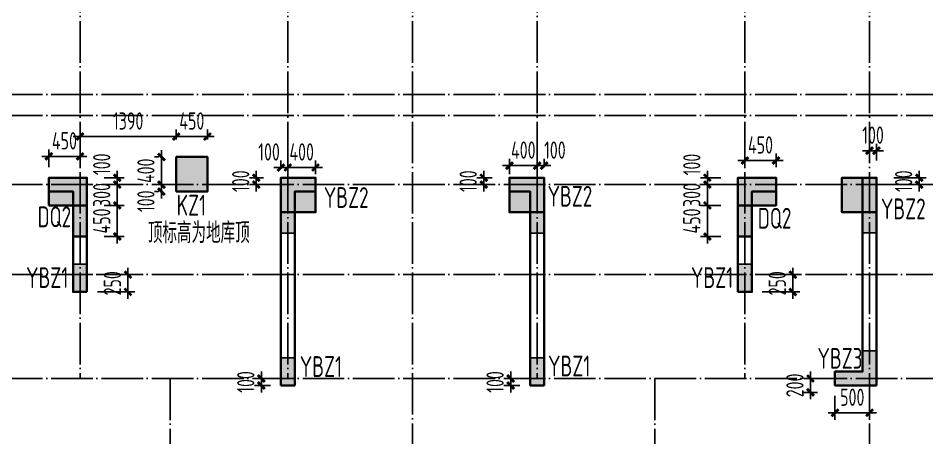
# Model space of a CAD drawing. Extents: x 393367 to 3005760, y 4998 to 826018.
# Drawn here: x 2370214 to 2383334, y 571648 to 577709 of the extents above; entities that cross this region are included whole.
import ezdxf

# ---------------------------------------------------------------- set-up
doc = ezdxf.new("R2010")
doc.units = 0
doc.header["$LTSCALE"] = 1000
doc.linetypes.add('DOTE', pattern=[2.42, 2, -0.2, 0.02, -0.2])
doc.layers.get('0').update_dxf_attribs({"linetype": 'CONTINUOUS'})
doc.layers.get('Defpoints').update_dxf_attribs({"linetype": 'CONTINUOUS'})
for name, color, linetype in [('COLU', 7, 'CONTINUOUS'), ('COLU_HATCH', 251, 'CONTINUOUS'), ('COLU_TH', 5, 'CONTINUOUS'), ('DIM', 3, 'CONTINUOUS'), ('DOTE', 8, 'DOTE'), ('S-砼墙', 150, 'CONTINUOUS'), ('TEXT', 7, 'CONTINUOUS')]:
    doc.layers.add(name, color=color, linetype=linetype)
doc.styles.add('TSSD_Rein', font='Tssdeng.shx', dxfattribs={"width": 0.7, "bigfont": 'hztxt.shx'})
doc.dimstyles.new('TSSD_100_100$0', dxfattribs={"dimtxt": 250, "dimasz": 100, "dimexe": 100, "dimexo": 250, "dimgap": 100, "dimtad": 1, "dimdec": 0, "dimzin": 0, "dimdsep": 46, "dimtxsty": 'TSSD_Rein', "dimblk": 'ARCHTICK', "dimcen": 0, "dimdle": 100, "dimclrt": 7, "dimadec": 0, "dimazin": 0, "dimtfac": 1, "dimtdec": 0, "dimtix": 1, "dimtmove": 2, "dimatfit": 3, "dimldrblk": '_tsdbk', "dimfxl": 1, "dimtolj": 1, "dimtzin": 0, "dimarcsym": 0})

# ---------------------------------------------------------------- blocks, each defined once
blk = doc.blocks.new('_ArchTick')
at = {"color": 0, "linetype": 'ByBlock', "const_width": 0.4}
blk.add_lwpolyline([(-0.5, -0.5), (0.5, 0.5)], dxfattribs=at)
blk = doc.blocks.new('*D2655')
at = {"layer": 'Defpoints', "color": 0}
for p in [(2377707, 572505), (2377325, 572405), (2377707, 572405)]:
    blk.add_point(p, dxfattribs=at)
at = {"layer": 'DIM', "color": 0, "lineweight": -2}
for p, q in [((2377325, 572505), (2377325, 572605)), ((2377457, 572505), (2377225, 572505)), ((2377325, 572505), (2377325, 572405)), ((2377457, 572405), (2377225, 572405)), ((2377325, 572405), (2377325, 572305))]:
    blk.add_line(p, q, dxfattribs=at)
at = {"layer": 'DIM', "color": 0, "lineweight": -2, "xscale": 100, "yscale": 100, "zscale": 100}
for p, rotation in [((2377325, 572505), 270), ((2377325, 572405), 90)]:
    blk.add_blockref('_ArchTick', p, dxfattribs=dict(at, rotation=rotation))
at = {"layer": 'DIM', "color": 7, "insert": (2377100, 572455), "char_height": 250, "attachment_point": 5, "rotation": 90, "style": 'TSSD_Rein'}
blk.add_mtext('\\A1;100', dxfattribs=at)
blk = doc.blocks.new('_tsdbk')
blk.add_line((-1, 0), (0, 0))
at = {"const_width": 0.5}
blk.add_lwpolyline([(-0.7, -0.7), (0.7, 0.7)], dxfattribs=at)
blk = doc.blocks.new('*D2656')
at = {"layer": 'Defpoints', "color": 0}
for p in [(2374107, 572505), (2373725, 572405), (2374107, 572405)]:
    blk.add_point(p, dxfattribs=at)
at = {"layer": 'DIM', "color": 0, "lineweight": -2}
for p, q in [((2373725, 572505), (2373725, 572605)), ((2373857, 572505), (2373625, 572505)), ((2373725, 572505), (2373725, 572405)), ((2373857, 572405), (2373625, 572405)), ((2373725, 572405), (2373725, 572305))]:
    blk.add_line(p, q, dxfattribs=at)
at = {"layer": 'DIM', "color": 0, "lineweight": -2, "xscale": 100, "yscale": 100, "zscale": 100}
for p, rotation in [((2373725, 572505), 270), ((2373725, 572405), 90)]:
    blk.add_blockref('_ArchTick', p, dxfattribs=dict(at, rotation=rotation))
at = {"layer": 'DIM', "color": 7, "insert": (2373500, 572455), "char_height": 250, "attachment_point": 5, "rotation": 90, "style": 'TSSD_Rein'}
blk.add_mtext('\\A1;100', dxfattribs=at)
blk = doc.blocks.new('*D2657')
at = {"layer": 'Defpoints', "color": 0}
for p in [(2374107, 575552), (2374107, 575205), (2374507, 575205)]:
    blk.add_point(p, dxfattribs=at)
at = {"layer": 'DIM', "color": 0, "lineweight": -2}
for p, q in [((2374107, 575455), (2374107, 575652)), ((2374507, 575455), (2374507, 575652)), ((2374107, 575552), (2374007, 575552)), ((2374507, 575552), (2374107, 575552)), ((2374507, 575552), (2374607, 575552))]:
    blk.add_line(p, q, dxfattribs=at)
at = {"layer": 'DIM', "color": 0, "lineweight": -2, "xscale": 100, "yscale": 100, "zscale": 100}
blk.add_blockref('_ArchTick', (2374107, 575552), dxfattribs=at)
at = {"layer": 'DIM', "color": 0, "lineweight": -2, "xscale": 100, "yscale": 100, "zscale": 100, "rotation": 180}
blk.add_blockref('_ArchTick', (2374507, 575552), dxfattribs=at)
at = {"layer": 'DIM', "color": 7, "insert": (2374307, 575777), "char_height": 250, "attachment_point": 5, "style": 'TSSD_Rein'}
blk.add_mtext('\\A1;400', dxfattribs=at)
blk = doc.blocks.new('*D2658')
at = {"layer": 'Defpoints', "color": 0}
for p in [(2377707, 575579), (2377307, 575205), (2377707, 575205)]:
    blk.add_point(p, dxfattribs=at)
at = {"layer": 'DIM', "color": 0, "lineweight": -2}
for p, q in [((2377307, 575579), (2377207, 575579)), ((2377307, 575455), (2377307, 575679)), ((2377307, 575579), (2377707, 575579)), ((2377707, 575455), (2377707, 575679)), ((2377707, 575579), (2377807, 575579))]:
    blk.add_line(p, q, dxfattribs=at)
at = {"layer": 'DIM', "color": 0, "lineweight": -2, "xscale": 100, "yscale": 100, "zscale": 100}
blk.add_blockref('_ArchTick', (2377307, 575579), dxfattribs=at)
at = {"layer": 'DIM', "color": 0, "lineweight": -2, "xscale": 100, "yscale": 100, "zscale": 100, "rotation": 180}
blk.add_blockref('_ArchTick', (2377707, 575579), dxfattribs=at)
at = {"layer": 'DIM', "color": 7, "insert": (2377507, 575804), "char_height": 250, "attachment_point": 5, "style": 'TSSD_Rein'}
blk.add_mtext('\\A1;400', dxfattribs=at)
blk = doc.blocks.new('*D2661')
at = {"layer": 'Defpoints', "color": 0}
for p in [(2371107, 575713), (2370657, 575305), (2371107, 575305)]:
    blk.add_point(p, dxfattribs=at)
at = {"layer": 'DIM', "color": 0, "lineweight": -2}
for p, q in [((2370657, 575713), (2370557, 575713)), ((2370657, 575555), (2370657, 575813)), ((2370657, 575713), (2371107, 575713)), ((2371107, 575555), (2371107, 575813)), ((2371107, 575713), (2371207, 575713))]:
    blk.add_line(p, q, dxfattribs=at)
at = {"layer": 'DIM', "color": 0, "lineweight": -2, "xscale": 100, "yscale": 100, "zscale": 100}
blk.add_blockref('_ArchTick', (2370657, 575713), dxfattribs=at)
at = {"layer": 'DIM', "color": 0, "lineweight": -2, "xscale": 100, "yscale": 100, "zscale": 100, "rotation": 180}
blk.add_blockref('_ArchTick', (2371107, 575713), dxfattribs=at)
at = {"layer": 'DIM', "color": 7, "insert": (2370882, 575938), "char_height": 250, "attachment_point": 5, "style": 'TSSD_Rein'}
blk.add_mtext('\\A1;450', dxfattribs=at)
blk = doc.blocks.new('*D2674')
at = {"layer": 'Defpoints', "color": 0}
for p in [(2381157, 575653), (2380707, 575305), (2381157, 575305)]:
    blk.add_point(p, dxfattribs=at)
at = {"layer": 'DIM', "color": 0, "lineweight": -2}
for p, q in [((2380707, 575555), (2380707, 575753)), ((2381157, 575555), (2381157, 575753)), ((2380707, 575653), (2380607, 575653)), ((2380707, 575653), (2381157, 575653)), ((2381157, 575653), (2381257, 575653))]:
    blk.add_line(p, q, dxfattribs=at)
at = {"layer": 'DIM', "color": 0, "lineweight": -2, "xscale": 100, "yscale": 100, "zscale": 100}
blk.add_blockref('_ArchTick', (2380707, 575653), dxfattribs=at)
at = {"layer": 'DIM', "color": 0, "lineweight": -2, "xscale": 100, "yscale": 100, "zscale": 100, "rotation": 180}
blk.add_blockref('_ArchTick', (2381157, 575653), dxfattribs=at)
at = {"layer": 'DIM', "color": 7, "insert": (2380932, 575878), "char_height": 250, "attachment_point": 5, "style": 'TSSD_Rein'}
blk.add_mtext('\\A1;450', dxfattribs=at)
blk = doc.blocks.new('*D2739')
at = {"layer": 'Defpoints', "color": 0}
for p in [(2382507, 575795), (2382507, 575405), (2382607, 575405)]:
    blk.add_point(p, dxfattribs=at)
at = {"layer": 'DIM', "color": 0, "lineweight": -2}
for p, q in [((2382507, 575655), (2382507, 575895)), ((2382607, 575655), (2382607, 575895)), ((2382507, 575795), (2382407, 575795)), ((2382607, 575795), (2382507, 575795)), ((2382607, 575795), (2382707, 575795))]:
    blk.add_line(p, q, dxfattribs=at)
at = {"layer": 'DIM', "color": 0, "lineweight": -2, "xscale": 100, "yscale": 100, "zscale": 100}
blk.add_blockref('_ArchTick', (2382507, 575795), dxfattribs=at)
at = {"layer": 'DIM', "color": 0, "lineweight": -2, "xscale": 100, "yscale": 100, "zscale": 100, "rotation": 180}
blk.add_blockref('_ArchTick', (2382607, 575795), dxfattribs=at)
at = {"layer": 'DIM', "color": 7, "insert": (2382557, 576020), "char_height": 250, "attachment_point": 5, "style": 'TSSD_Rein'}
blk.add_mtext('\\A1;100', dxfattribs=at)
blk = doc.blocks.new('*D2740')
at = {"layer": 'Defpoints', "color": 0}
for p in [(2381654, 572505), (2382007, 572505), (2382007, 572305)]:
    blk.add_point(p, dxfattribs=at)
at = {"layer": 'DIM', "color": 0, "lineweight": -2}
for p, q in [((2381654, 572505), (2381654, 572605)), ((2381757, 572505), (2381554, 572505)), ((2381654, 572305), (2381654, 572505)), ((2381757, 572305), (2381554, 572305)), ((2381654, 572305), (2381654, 572205))]:
    blk.add_line(p, q, dxfattribs=at)
at = {"layer": 'DIM', "color": 0, "lineweight": -2, "xscale": 100, "yscale": 100, "zscale": 100}
for p, rotation in [((2381654, 572505), 270), ((2381654, 572305), 90)]:
    blk.add_blockref('_ArchTick', p, dxfattribs=dict(at, rotation=rotation))
at = {"layer": 'DIM', "color": 7, "insert": (2381429, 572405), "char_height": 250, "attachment_point": 5, "rotation": 90, "style": 'TSSD_Rein'}
blk.add_mtext('\\A1;200', dxfattribs=at)
blk = doc.blocks.new('*D2934')
at = {"layer": 'Defpoints', "color": 0}
for p in [(2371107, 574005), (2371799, 574005), (2371107, 573755)]:
    blk.add_point(p, dxfattribs=at)
at = {"layer": 'DIM', "color": 0, "lineweight": -2}
for p, q in [((2371357, 574005), (2371899, 574005)), ((2371799, 574005), (2371799, 574105)), ((2371799, 573755), (2371799, 574005)), ((2371357, 573755), (2371899, 573755)), ((2371799, 573755), (2371799, 573655))]:
    blk.add_line(p, q, dxfattribs=at)
at = {"layer": 'DIM', "color": 0, "lineweight": -2, "xscale": 100, "yscale": 100, "zscale": 100}
for p, rotation in [((2371799, 574005), 270), ((2371799, 573755), 90)]:
    blk.add_blockref('_ArchTick', p, dxfattribs=dict(at, rotation=rotation))
at = {"layer": 'DIM', "color": 7, "insert": (2371574, 573880), "char_height": 250, "attachment_point": 5, "rotation": 90, "style": 'TSSD_Rein'}
blk.add_mtext('\\A1;250', dxfattribs=at)
blk = doc.blocks.new('*D2935')
at = {"layer": 'Defpoints', "color": 0}
for p in [(2380707, 574005), (2381399, 574005), (2380707, 573755)]:
    blk.add_point(p, dxfattribs=at)
at = {"layer": 'DIM', "color": 0, "lineweight": -2}
for p, q in [((2380957, 574005), (2381499, 574005)), ((2381399, 574005), (2381399, 574105)), ((2381399, 573755), (2381399, 574005)), ((2380957, 573755), (2381499, 573755)), ((2381399, 573755), (2381399, 573655))]:
    blk.add_line(p, q, dxfattribs=at)
at = {"layer": 'DIM', "color": 0, "lineweight": -2, "xscale": 100, "yscale": 100, "zscale": 100}
for p, rotation in [((2381399, 574005), 270), ((2381399, 573755), 90)]:
    blk.add_blockref('_ArchTick', p, dxfattribs=dict(at, rotation=rotation))
at = {"layer": 'DIM', "color": 7, "insert": (2381174, 573880), "char_height": 250, "attachment_point": 5, "rotation": 90, "style": 'TSSD_Rein'}
blk.add_mtext('\\A1;250', dxfattribs=at)
blk = doc.blocks.new('*D2942')
at = {"layer": 'Defpoints', "color": 0}
for p in [(2382007, 572505), (2382507, 572505), (2382007, 572010)]:
    blk.add_point(p, dxfattribs=at)
at = {"layer": 'DIM', "color": 0, "lineweight": -2}
for p, q in [((2382007, 572255), (2382007, 571910)), ((2382507, 572255), (2382507, 571910)), ((2382007, 572010), (2381907, 572010)), ((2382507, 572010), (2382007, 572010)), ((2382507, 572010), (2382607, 572010))]:
    blk.add_line(p, q, dxfattribs=at)
at = {"layer": 'DIM', "color": 0, "lineweight": -2, "xscale": 100, "yscale": 100, "zscale": 100}
blk.add_blockref('_ArchTick', (2382007, 572010), dxfattribs=at)
at = {"layer": 'DIM', "color": 0, "lineweight": -2, "xscale": 100, "yscale": 100, "zscale": 100, "rotation": 180}
blk.add_blockref('_ArchTick', (2382507, 572010), dxfattribs=at)
at = {"layer": 'DIM', "color": 7, "insert": (2382257, 572235), "char_height": 250, "attachment_point": 5, "style": 'TSSD_Rein'}
blk.add_mtext('\\A1;500', dxfattribs=at)
blk = doc.blocks.new('*D3493')
at = {"layer": 'Defpoints', "color": 0}
for p in [(2374007, 575405), (2373652, 575305), (2374007, 575305)]:
    blk.add_point(p, dxfattribs=at)
at = {"layer": 'DIM', "color": 0, "lineweight": -2}
for p, q in [((2373652, 575405), (2373652, 575505)), ((2373757, 575405), (2373552, 575405)), ((2373652, 575405), (2373652, 575305)), ((2373757, 575305), (2373552, 575305)), ((2373652, 575305), (2373652, 575205))]:
    blk.add_line(p, q, dxfattribs=at)
at = {"layer": 'DIM', "color": 0, "lineweight": -2, "xscale": 100, "yscale": 100, "zscale": 100}
for p, rotation in [((2373652, 575405), 270), ((2373652, 575305), 90)]:
    blk.add_blockref('_ArchTick', p, dxfattribs=dict(at, rotation=rotation))
at = {"layer": 'DIM', "color": 7, "insert": (2373427, 575355), "char_height": 250, "attachment_point": 5, "rotation": 90, "style": 'TSSD_Rein'}
blk.add_mtext('\\A1;100', dxfattribs=at)
blk = doc.blocks.new('*D3494')
at = {"layer": 'Defpoints', "color": 0}
for p in [(2374007, 575552), (2374007, 575305), (2374107, 575305)]:
    blk.add_point(p, dxfattribs=at)
at = {"layer": 'DIM', "color": 0, "lineweight": -2}
for p, q in [((2374007, 575555), (2374007, 575652)), ((2374107, 575555), (2374107, 575652)), ((2374007, 575552), (2373907, 575552)), ((2374107, 575552), (2374007, 575552)), ((2374107, 575552), (2374207, 575552))]:
    blk.add_line(p, q, dxfattribs=at)
at = {"layer": 'DIM', "color": 0, "lineweight": -2, "xscale": 100, "yscale": 100, "zscale": 100}
blk.add_blockref('_ArchTick', (2374007, 575552), dxfattribs=at)
at = {"layer": 'DIM', "color": 0, "lineweight": -2, "xscale": 100, "yscale": 100, "zscale": 100, "rotation": 180}
blk.add_blockref('_ArchTick', (2374107, 575552), dxfattribs=at)
at = {"layer": 'DIM', "color": 7, "insert": (2373836, 575777), "char_height": 250, "attachment_point": 5, "style": 'TSSD_Rein'}
blk.add_mtext('\\A1;100', dxfattribs=at)
blk = doc.blocks.new('*D3495')
at = {"layer": 'Defpoints', "color": 0}
for p in [(2377807, 575579), (2377707, 575305), (2377807, 575305)]:
    blk.add_point(p, dxfattribs=at)
at = {"layer": 'DIM', "color": 0, "lineweight": -2}
for p, q in [((2377707, 575579), (2377607, 575579)), ((2377707, 575555), (2377707, 575679)), ((2377707, 575579), (2377807, 575579)), ((2377807, 575555), (2377807, 575679)), ((2377807, 575579), (2377907, 575579))]:
    blk.add_line(p, q, dxfattribs=at)
at = {"layer": 'DIM', "color": 0, "lineweight": -2, "xscale": 100, "yscale": 100, "zscale": 100}
blk.add_blockref('_ArchTick', (2377707, 575579), dxfattribs=at)
at = {"layer": 'DIM', "color": 0, "lineweight": -2, "xscale": 100, "yscale": 100, "zscale": 100, "rotation": 180}
blk.add_blockref('_ArchTick', (2377807, 575579), dxfattribs=at)
at = {"layer": 'DIM', "color": 7, "insert": (2377963, 575804), "char_height": 250, "attachment_point": 5, "style": 'TSSD_Rein'}
blk.add_mtext('\\A1;100', dxfattribs=at)
blk = doc.blocks.new('*D3496')
at = {"layer": 'Defpoints', "color": 0}
for p in [(2377307, 575405), (2376936, 575305), (2377307, 575305)]:
    blk.add_point(p, dxfattribs=at)
at = {"layer": 'DIM', "color": 0, "lineweight": -2}
for p, q in [((2376936, 575405), (2376936, 575505)), ((2377057, 575405), (2376836, 575405)), ((2376936, 575405), (2376936, 575305)), ((2377057, 575305), (2376836, 575305)), ((2376936, 575305), (2376936, 575205))]:
    blk.add_line(p, q, dxfattribs=at)
at = {"layer": 'DIM', "color": 0, "lineweight": -2, "xscale": 100, "yscale": 100, "zscale": 100}
for p, rotation in [((2376936, 575405), 270), ((2376936, 575305), 90)]:
    blk.add_blockref('_ArchTick', p, dxfattribs=dict(at, rotation=rotation))
at = {"layer": 'DIM', "color": 7, "insert": (2376711, 575355), "char_height": 250, "attachment_point": 5, "rotation": 90, "style": 'TSSD_Rein'}
blk.add_mtext('\\A1;100', dxfattribs=at)
blk = doc.blocks.new('*D3509')
at = {"layer": 'Defpoints', "color": 0}
for p in [(2382607, 575405), (2382607, 575305), (2383224, 575305)]:
    blk.add_point(p, dxfattribs=at)
at = {"layer": 'DIM', "color": 0, "lineweight": -2}
for p, q in [((2383224, 575405), (2383224, 575505)), ((2382857, 575405), (2383324, 575405)), ((2383224, 575405), (2383224, 575305)), ((2382857, 575305), (2383324, 575305)), ((2383224, 575305), (2383224, 575205))]:
    blk.add_line(p, q, dxfattribs=at)
at = {"layer": 'DIM', "color": 0, "lineweight": -2, "xscale": 100, "yscale": 100, "zscale": 100}
for p, rotation in [((2383224, 575405), 270), ((2383224, 575305), 90)]:
    blk.add_blockref('_ArchTick', p, dxfattribs=dict(at, rotation=rotation))
at = {"layer": 'DIM', "color": 7, "insert": (2382999, 575355), "char_height": 250, "attachment_point": 5, "rotation": 90, "style": 'TSSD_Rein'}
blk.add_mtext('\\A1;100', dxfattribs=at)
blk = doc.blocks.new('*D3623')
at = {"layer": 'Defpoints', "color": 0}
for p in [(2372283, 575305), (2372496, 575305), (2372496, 575205)]:
    blk.add_point(p, dxfattribs=at)
at = {"layer": 'DIM', "color": 0, "lineweight": -2}
for p, q in [((2372283, 575305), (2372283, 575405)), ((2372246, 575305), (2372183, 575305)), ((2372246, 575205), (2372183, 575205)), ((2372283, 575205), (2372283, 575305)), ((2372283, 575205), (2372283, 575105))]:
    blk.add_line(p, q, dxfattribs=at)
at = {"layer": 'DIM', "color": 0, "lineweight": -2, "xscale": 100, "yscale": 100, "zscale": 100}
for p, rotation in [((2372283, 575305), 270), ((2372283, 575205), 90)]:
    blk.add_blockref('_ArchTick', p, dxfattribs=dict(at, rotation=rotation))
at = {"layer": 'DIM', "color": 7, "insert": (2372058, 575065), "char_height": 250, "attachment_point": 5, "rotation": 90, "style": 'TSSD_Rein'}
blk.add_mtext('\\A1;100', dxfattribs=at)
blk = doc.blocks.new('*D3624')
at = {"layer": 'Defpoints', "color": 0}
for p in [(2372283, 575705), (2372496, 575705), (2372496, 575305)]:
    blk.add_point(p, dxfattribs=at)
at = {"layer": 'DIM', "color": 0, "lineweight": -2}
for p, q in [((2372246, 575705), (2372183, 575705)), ((2372283, 575705), (2372283, 575805)), ((2372283, 575305), (2372283, 575705)), ((2372246, 575305), (2372183, 575305)), ((2372283, 575305), (2372283, 575205))]:
    blk.add_line(p, q, dxfattribs=at)
at = {"layer": 'DIM', "color": 0, "lineweight": -2, "xscale": 100, "yscale": 100, "zscale": 100}
for p, rotation in [((2372283, 575705), 270), ((2372283, 575305), 90)]:
    blk.add_blockref('_ArchTick', p, dxfattribs=dict(at, rotation=rotation))
at = {"layer": 'DIM', "color": 7, "insert": (2372058, 575505), "char_height": 250, "attachment_point": 5, "rotation": 90, "style": 'TSSD_Rein'}
blk.add_mtext('\\A1;400', dxfattribs=at)
blk = doc.blocks.new('*D3625')
at = {"layer": 'Defpoints', "color": 0}
for p in [(2372496, 575999), (2371107, 575705), (2372496, 575705)]:
    blk.add_point(p, dxfattribs=at)
at = {"layer": 'DIM', "color": 0, "lineweight": -2}
for p, q in [((2371107, 575955), (2371107, 576099)), ((2372496, 575955), (2372496, 576099)), ((2371007, 575999), (2372596, 575999))]:
    blk.add_line(p, q, dxfattribs=at)
at = {"layer": 'DIM', "color": 0, "lineweight": -2, "xscale": 100, "yscale": 100, "zscale": 100, "rotation": 180}
blk.add_blockref('_ArchTick', (2371107, 575999), dxfattribs=at)
at = {"layer": 'DIM', "color": 0, "lineweight": -2, "xscale": 100, "yscale": 100, "zscale": 100}
blk.add_blockref('_ArchTick', (2372496, 575999), dxfattribs=at)
at = {"layer": 'DIM', "color": 7, "insert": (2371802, 576224), "char_height": 250, "attachment_point": 5, "style": 'TSSD_Rein'}
blk.add_mtext('\\A1;1390', dxfattribs=at)
blk = doc.blocks.new('*D3626')
at = {"layer": 'Defpoints', "color": 0}
for p in [(2372946, 575999), (2372496, 575705), (2372946, 575705)]:
    blk.add_point(p, dxfattribs=at)
at = {"layer": 'DIM', "color": 0, "lineweight": -2}
for p, q in [((2372496, 575955), (2372496, 576099)), ((2372946, 575955), (2372946, 576099)), ((2372496, 575999), (2372396, 575999)), ((2372496, 575999), (2372946, 575999)), ((2372946, 575999), (2373046, 575999))]:
    blk.add_line(p, q, dxfattribs=at)
at = {"layer": 'DIM', "color": 0, "lineweight": -2, "xscale": 100, "yscale": 100, "zscale": 100}
blk.add_blockref('_ArchTick', (2372496, 575999), dxfattribs=at)
at = {"layer": 'DIM', "color": 0, "lineweight": -2, "xscale": 100, "yscale": 100, "zscale": 100, "rotation": 180}
blk.add_blockref('_ArchTick', (2372946, 575999), dxfattribs=at)
at = {"layer": 'DIM', "color": 7, "insert": (2372721, 576224), "char_height": 250, "attachment_point": 5, "style": 'TSSD_Rein'}
blk.add_mtext('\\A1;450', dxfattribs=at)
blk = doc.blocks.new('*D3651')
at = {"layer": 'Defpoints', "color": 0}
for p in [(2371207, 575405), (2371207, 575305), (2371645, 575305)]:
    blk.add_point(p, dxfattribs=at)
at = {"layer": 'DIM', "color": 0, "lineweight": -2}
for p, q in [((2371645, 575405), (2371645, 575505)), ((2371457, 575405), (2371745, 575405)), ((2371645, 575405), (2371645, 575305)), ((2371457, 575305), (2371745, 575305)), ((2371645, 575305), (2371645, 575205))]:
    blk.add_line(p, q, dxfattribs=at)
at = {"layer": 'DIM', "color": 0, "lineweight": -2, "xscale": 100, "yscale": 100, "zscale": 100}
for p, rotation in [((2371645, 575405), 270), ((2371645, 575305), 90)]:
    blk.add_blockref('_ArchTick', p, dxfattribs=dict(at, rotation=rotation))
at = {"layer": 'DIM', "color": 7, "insert": (2371420, 575599), "char_height": 250, "attachment_point": 5, "rotation": 90, "style": 'TSSD_Rein'}
blk.add_mtext('\\A1;100', dxfattribs=at)
blk = doc.blocks.new('*D3652')
at = {"layer": 'Defpoints', "color": 0}
for p in [(2371207, 575305), (2371207, 575005), (2371645, 575005)]:
    blk.add_point(p, dxfattribs=at)
at = {"layer": 'DIM', "color": 0, "lineweight": -2}
for p, q in [((2371645, 575305), (2371645, 575405)), ((2371457, 575305), (2371745, 575305)), ((2371645, 575305), (2371645, 575005)), ((2371457, 575005), (2371745, 575005)), ((2371645, 575005), (2371645, 574905))]:
    blk.add_line(p, q, dxfattribs=at)
at = {"layer": 'DIM', "color": 0, "lineweight": -2, "xscale": 100, "yscale": 100, "zscale": 100}
for p, rotation in [((2371645, 575305), 270), ((2371645, 575005), 90)]:
    blk.add_blockref('_ArchTick', p, dxfattribs=dict(at, rotation=rotation))
at = {"layer": 'DIM', "color": 7, "insert": (2371420, 575155), "char_height": 250, "attachment_point": 5, "rotation": 90, "style": 'TSSD_Rein'}
blk.add_mtext('\\A1;300', dxfattribs=at)
blk = doc.blocks.new('*D3653')
at = {"layer": 'Defpoints', "color": 0}
for p in [(2371207, 575005), (2371207, 574555), (2371645, 574555)]:
    blk.add_point(p, dxfattribs=at)
at = {"layer": 'DIM', "color": 0, "lineweight": -2}
for p, q in [((2371645, 575005), (2371645, 575105)), ((2371457, 575005), (2371745, 575005)), ((2371645, 575005), (2371645, 574555)), ((2371457, 574555), (2371745, 574555)), ((2371645, 574555), (2371645, 574455))]:
    blk.add_line(p, q, dxfattribs=at)
at = {"layer": 'DIM', "color": 0, "lineweight": -2, "xscale": 100, "yscale": 100, "zscale": 100}
for p, rotation in [((2371645, 575005), 270), ((2371645, 574555), 90)]:
    blk.add_blockref('_ArchTick', p, dxfattribs=dict(at, rotation=rotation))
at = {"layer": 'DIM', "color": 7, "insert": (2371420, 574780), "char_height": 250, "attachment_point": 5, "rotation": 90, "style": 'TSSD_Rein'}
blk.add_mtext('\\A1;450', dxfattribs=at)
blk = doc.blocks.new('*D3654')
at = {"layer": 'Defpoints', "color": 0}
for p in [(2380165, 575405), (2380607, 575405), (2380607, 575305)]:
    blk.add_point(p, dxfattribs=at)
at = {"layer": 'DIM', "color": 0, "lineweight": -2}
for p, q in [((2380165, 575405), (2380165, 575505)), ((2380357, 575405), (2380065, 575405)), ((2380165, 575305), (2380165, 575405)), ((2380357, 575305), (2380065, 575305)), ((2380165, 575305), (2380165, 575205))]:
    blk.add_line(p, q, dxfattribs=at)
at = {"layer": 'DIM', "color": 0, "lineweight": -2, "xscale": 100, "yscale": 100, "zscale": 100}
for p, rotation in [((2380165, 575405), 270), ((2380165, 575305), 90)]:
    blk.add_blockref('_ArchTick', p, dxfattribs=dict(at, rotation=rotation))
at = {"layer": 'DIM', "color": 7, "insert": (2379940, 575595), "char_height": 250, "attachment_point": 5, "rotation": 90, "style": 'TSSD_Rein'}
blk.add_mtext('\\A1;100', dxfattribs=at)
blk = doc.blocks.new('*D3655')
at = {"layer": 'Defpoints', "color": 0}
for p in [(2380607, 575305), (2380165, 575005), (2380607, 575005)]:
    blk.add_point(p, dxfattribs=at)
at = {"layer": 'DIM', "color": 0, "lineweight": -2}
for p, q in [((2380165, 575305), (2380165, 575405)), ((2380357, 575305), (2380065, 575305)), ((2380165, 575305), (2380165, 575005)), ((2380357, 575005), (2380065, 575005)), ((2380165, 575005), (2380165, 574905))]:
    blk.add_line(p, q, dxfattribs=at)
at = {"layer": 'DIM', "color": 0, "lineweight": -2, "xscale": 100, "yscale": 100, "zscale": 100}
for p, rotation in [((2380165, 575305), 270), ((2380165, 575005), 90)]:
    blk.add_blockref('_ArchTick', p, dxfattribs=dict(at, rotation=rotation))
at = {"layer": 'DIM', "color": 7, "insert": (2379940, 575155), "char_height": 250, "attachment_point": 5, "rotation": 90, "style": 'TSSD_Rein'}
blk.add_mtext('\\A1;300', dxfattribs=at)
blk = doc.blocks.new('*D3656')
at = {"layer": 'Defpoints', "color": 0}
for p in [(2380607, 575005), (2380165, 574555), (2380607, 574555)]:
    blk.add_point(p, dxfattribs=at)
at = {"layer": 'DIM', "color": 0, "lineweight": -2}
for p, q in [((2380165, 575005), (2380165, 575105)), ((2380357, 575005), (2380065, 575005)), ((2380165, 575005), (2380165, 574555)), ((2380357, 574555), (2380065, 574555)), ((2380165, 574555), (2380165, 574455))]:
    blk.add_line(p, q, dxfattribs=at)
at = {"layer": 'DIM', "color": 0, "lineweight": -2, "xscale": 100, "yscale": 100, "zscale": 100}
for p, rotation in [((2380165, 575005), 270), ((2380165, 574555), 90)]:
    blk.add_blockref('_ArchTick', p, dxfattribs=dict(at, rotation=rotation))
at = {"layer": 'DIM', "color": 7, "insert": (2379940, 574780), "char_height": 250, "attachment_point": 5, "rotation": 90, "style": 'TSSD_Rein'}
blk.add_mtext('\\A1;450', dxfattribs=at)

msp = doc.modelspace()

# ---------------------------------------------------------------- hatches: boundary and pattern name
at = {"layer": 'COLU_HATCH'}
for points in [[(2372496.28057, 575204.82536), (2372946.2797, 575204.82536), (2372946.2797, 575704.82536), (2372496.28057, 575704.82536)], [(2371006.95138, 575204.96449), (2370656.95138, 575204.96449), (2370656.95138, 575404.96449), (2371206.95138, 575404.96449), (2371206.95138, 574554.9639), (2371006.95138, 574554.9639)], [(2370656.95138, 575004.96449), (2371206.95138, 575004.96449), (2371206.95138, 575404.96449), (2370656.95138, 575404.96449)], [(2374206.94913, 575204.96449), (2374206.94913, 574604.96449), (2374006.94913, 574604.96449), (2374006.94913, 575404.96449), (2374506.85246, 575404.96449), (2374506.85246, 575204.96449)], [(2374506.85246, 575404.95049), (2374006.94913, 575404.95049), (2374006.94913, 574904.95049), (2374506.85246, 574904.95049)], [(2377606.55927, 575204.96449), (2377606.55927, 574604.96449), (2377806.55927, 574604.96449), (2377806.55927, 575404.96449), (2377306.65594, 575404.96449), (2377306.65594, 575204.96449)], [(2377806.94553, 575404.96449), (2377307.0422, 575404.96449), (2377307.0422, 574904.96449), (2377806.94553, 574904.96449)], [(2380806.94328, 575204.96449), (2380806.94328, 574554.9639), (2380606.94328, 574554.9639), (2380606.94328, 575404.96449), (2381156.94328, 575404.96449), (2381156.94328, 575204.96449)], [(2380606.94328, 575004.96449), (2381156.94328, 575004.96449), (2381156.94328, 575404.96449), (2380606.94328, 575404.96449)], [(2382607.04404, 575404.96449), (2382107.04404, 575404.96449), (2382107.04404, 574904.96449), (2382607.04404, 574904.96449)], [(2382607.04404, 574606.41989), (2382607.04404, 575404.96449), (2382407.04404, 575404.96449), (2382407.04404, 574606.41989)], [(2371206.95138, 573754.96377), (2371206.95138, 574154.96377), (2371006.95138, 574154.96377), (2371006.95138, 573754.96377)], [(2380806.94328, 573754.9639), (2380806.94328, 574154.9639), (2380606.94328, 574154.9639), (2380606.94328, 573754.9639)], [(2382406.65778, 572604.88802), (2382006.65333, 572604.88802), (2382006.65333, 572404.88802), (2382606.65778, 572404.88802), (2382606.65778, 572904.88802), (2382406.65778, 572904.88802)], [(2374206.94913, 572804.88802), (2374006.94913, 572804.88802), (2374006.94913, 572404.88802), (2374206.94913, 572404.88802)], [(2377806.55927, 572804.88802), (2377606.55927, 572804.88802), (2377606.55927, 572404.88802), (2377806.55927, 572404.88802)]]:
    msp.add_hatch(color=256, dxfattribs=at).paths.add_polyline_path(points)

# ---------------------------------------------------------------- linework, layer by layer
at = {"layer": 'COLU', "lineweight": 35}
for points in [[(2372496.28057, 575204.82536), (2372946.2797, 575204.82536), (2372946.2797, 575704.82536), (2372496.28057, 575704.82536)], [(2372496.28057, 575204.82536), (2372946.2797, 575204.82536), (2372946.2797, 575704.82536), (2372496.28057, 575704.82536)], [(2370656.95138, 575004.96449), (2371206.95138, 575004.96449), (2371206.95138, 575404.96449), (2370656.95138, 575404.96449)], [(2370656.95138, 575004.96449), (2371206.95138, 575004.96449), (2371206.95138, 575404.96449), (2370656.95138, 575404.96449)], [(2374506.85246, 575404.95049), (2374006.94913, 575404.95049), (2374006.94913, 574904.95049), (2374506.85246, 574904.95049)], [(2377806.94553, 575404.96449), (2377307.0422, 575404.96449), (2377307.0422, 574904.96449), (2377806.94553, 574904.96449)], [(2380606.94328, 575004.96449), (2381156.94328, 575004.96449), (2381156.94328, 575404.96449), (2380606.94328, 575404.96449)], [(2380606.94328, 575004.96449), (2381156.94328, 575004.96449), (2381156.94328, 575404.96449), (2380606.94328, 575404.96449)], [(2382607.04404, 575404.96449), (2382107.04404, 575404.96449), (2382107.04404, 574904.96449), (2382607.04404, 574904.96449)], [(2382607.04404, 575404.96449), (2382107.04404, 575404.96449), (2382107.04404, 574904.96449), (2382607.04404, 574904.96449)]]:
    msp.add_lwpolyline(points, close=True, dxfattribs=at)
at = {"layer": 'COLU_TH'}
for points in [[(2371006.95138, 575204.96449), (2370656.95138, 575204.96449), (2370656.95138, 575404.96449), (2371206.95138, 575404.96449), (2371206.95138, 574554.9639), (2371006.95138, 574554.9639)], [(2374206.94913, 575204.96449), (2374206.94913, 574604.96449), (2374006.94913, 574604.96449), (2374006.94913, 575404.96449), (2374506.85246, 575404.96449), (2374506.85246, 575204.96449)], [(2377606.55927, 575204.96449), (2377606.55927, 574604.96449), (2377806.55927, 574604.96449), (2377806.55927, 575404.96449), (2377306.65594, 575404.96449), (2377306.65594, 575204.96449)], [(2380806.94328, 575204.96449), (2380806.94328, 574554.9639), (2380606.94328, 574554.9639), (2380606.94328, 575404.96449), (2381156.94328, 575404.96449), (2381156.94328, 575204.96449)], [(2382607.04404, 574606.41989), (2382607.04404, 575404.96449), (2382407.04404, 575404.96449), (2382407.04404, 574606.41989)], [(2371206.95138, 573754.96377), (2371206.95138, 574154.96377), (2371006.95138, 574154.96377), (2371006.95138, 573754.96377)], [(2380806.94328, 573754.9639), (2380806.94328, 574154.9639), (2380606.94328, 574154.9639), (2380606.94328, 573754.9639)], [(2382406.65778, 572604.88802), (2382006.65333, 572604.88802), (2382006.65333, 572404.88802), (2382606.65778, 572404.88802), (2382606.65778, 572904.88802), (2382406.65778, 572904.88802)], [(2374206.94913, 572804.88802), (2374006.94913, 572804.88802), (2374006.94913, 572404.88802), (2374206.94913, 572404.88802)], [(2377806.55927, 572804.88802), (2377606.55927, 572804.88802), (2377606.55927, 572404.88802), (2377806.55927, 572404.88802)]]:
    msp.add_lwpolyline(points, close=True, dxfattribs=at)
at = {"layer": 'DOTE', "linetype": 'DOTE', "ltscale": 0.3}
for p, q in [((2371106.7542, 581295.24995), (2371106.7542, 572504.96449)), ((2374106.7542, 581295.24995), (2374106.7542, 572504.96449)), ((2375906.7542, 581295.24995), (2375906.7542, 565742.59672)), ((2377706.7542, 581295.24995), (2377706.7542, 572504.96449)), ((2380706.7542, 581295.24995), (2380706.7542, 572504.96449)), ((2382506.7542, 581295.24995), (2382506.7542, 565742.59672)), ((2348185.81868, 576604.9645), (2403862.55658, 576604.9645)), ((2348185.81868, 576304.9645), (2403862.55658, 576304.9645)), ((2348185.81868, 575304.96449), (2403862.55658, 575304.96449)), ((2348185.81868, 574004.96449), (2403862.55658, 574004.96449)), ((2348185.81868, 572504.96449), (2403862.55658, 572504.96449)), ((2372406.7542, 572504.96449), (2372406.7542, 565742.59672)), ((2379406.7542, 572504.96449), (2379406.7542, 565742.59672))]:
    msp.add_line(p, q, dxfattribs=at)
at = {"layer": 'S-砼墙', "color": 150, "lineweight": 35}
for points in [[(2371206.95138, 574554.9639), (2371206.95138, 575404.96449), (2370656.95138, 575404.96449), (2370656.95138, 575204.96449), (2371006.95138, 575204.96449), (2371006.95138, 574554.9639)], [(2374206.95707, 572404.96041), (2374206.94913, 575204.96449), (2374506.85246, 575204.96449), (2374506.85246, 575404.96449), (2374006.94913, 575404.96449), (2374006.95707, 572404.96041)], [(2377806.95347, 572404.96041), (2377806.94553, 575404.96449), (2377307.0422, 575404.96449), (2377307.0422, 575204.96449), (2377606.94553, 575204.96449), (2377606.95347, 572404.96041)], [(2380806.94328, 574554.9639), (2380806.94328, 575204.96449), (2381156.94328, 575204.96449), (2381156.94328, 575404.96449), (2380606.94328, 575404.96449), (2380606.94328, 574554.9639)], [(2382607.04405, 572404.88802), (2382607.04404, 575404.96449), (2382407.04404, 575404.96449), (2382407.04405, 572604.88802), (2382007.0396, 572604.88802), (2382007.0396, 572404.88802)]]:
    msp.add_lwpolyline(points, close=True, dxfattribs=at)
at = {"layer": 'S-砼墙', "color": 40, "lineweight": 35}
for points in [[(2371206.95138, 573754.9639), (2371206.95138, 575404.96449), (2370656.95138, 575404.96449), (2370656.95138, 575204.96449), (2371006.95138, 575204.96449), (2371006.95138, 573754.9639)], [(2380606.94328, 573754.9639), (2380606.94328, 575404.96449), (2381156.94328, 575404.96449), (2381156.94328, 575204.96449), (2380806.94328, 575204.96449), (2380806.94328, 573754.9639)]]:
    msp.add_lwpolyline(points, close=True, dxfattribs=at)

# ---------------------------------------------------------------- texts
at = {"layer": 'TEXT', "color": 30, "style": 'TSSD_Rein', "width": 0.7}
for s, p in [('YBZ2', (2374626.94777, 574969.00822)), ('YBZ2', (2377856.84537, 574986.90224)), ('YBZ2', (2382670.20423, 574805.05715)), ('YBZ1', (2370327.93643, 573812.66535)), ('YBZ1', (2379927.92833, 573812.66547)), ('YBZ3', (2381754.19295, 572645.81171)), ('YBZ1', (2374279.97926, 572527.67233)), ('YBZ1', (2377864.53702, 572535.378))]:
    msp.add_text(s, height=300, dxfattribs=at).set_placement(p)
at = {"layer": 'TEXT', "color": 230, "style": 'TSSD_Rein', "width": 0.7}
for s, p in [('KZ1', (2372502.29639, 574857.79068)), ('顶标高为地库顶', (2372086.40318, 574458.92092))]:
    msp.add_text(s, height=300, dxfattribs=at).set_placement(p)
at = {"layer": 'TEXT', "color": 150, "style": 'TSSD_Rein', "width": 0.7}
for p in [(2370493.89707, 574690.22898), (2380894.09112, 574669.44709)]:
    msp.add_text('DQ2', height=300, dxfattribs=at).set_placement(p)

# ---------------------------------------------------------------- dimensions: what is measured, and where the dimension line sits
at = {"layer": 'DIM'}
for base, p1, p2, picture, middle in [((2372496.28057, 575999.45414), (2371106.7542, 575704.82536), (2372496.28057, 575704.82536), '*D3625', (2371801.51738, 576224.45414)), ((2372946.2797, 575999.45414), (2372496.28057, 575704.82536), (2372946.2797, 575704.82536), '*D3626', (2372721.28013, 576224.45414)), ((2371106.7542, 575713.37766), (2370656.95138, 575304.96449), (2371106.7542, 575304.96449), '*D2661', (2370881.85279, 575938.37766)), ((2382506.7542, 575795.03035), (2382607.04404, 575404.64905), (2382506.7542, 575404.64905), '*D2739', (2382556.89912, 576020.03035)), ((2377706.7542, 575579.01433), (2377306.65594, 575204.96449), (2377706.7542, 575204.96449), '*D2658', (2377506.70507, 575804.01433)), ((2381156.94701, 575652.80776), (2380706.94768, 575304.91768), (2381156.94701, 575304.91768), '*D2674', (2380931.94735, 575877.80776)), ((2374106.7542, 575551.70582), (2374506.85246, 575204.96449), (2374106.7542, 575204.96449), '*D2657', (2374306.80333, 575776.70582))]:
    dim = msp.add_linear_dim(base=base, p1=p1, p2=p2, dimstyle='TSSD_100_100$0', dxfattribs=at)
    dim.commit()
    dim.dimension.update_dxf_attribs({"geometry": picture, "text_midpoint": middle})
for base, p1, p2, picture, middle in [((2377806.55927, 575579.01433), (2377706.7542, 575304.96449), (2377806.55927, 575304.96449), '*D3495', (2377962.55555, 575804.01433)), ((2374006.9494, 575551.70582), (2374106.7542, 575304.96449), (2374006.9494, 575304.96449), '*D3494', (2373836.15906, 575776.70582))]:
    dim = msp.add_linear_dim(base=base, p1=p1, p2=p2, dimstyle='TSSD_100_100$0', dxfattribs=at)
    dim.commit()
    dim.dimension.update_dxf_attribs({"geometry": picture, "text_midpoint": middle, "dimtype": 160})
for base, p1, p2, picture, middle in [((2371644.58734, 575304.96449), (2371206.95138, 575404.96449), (2371206.95138, 575304.96449), '*D3651', (2371419.58734, 575599.15984)), ((2380165.35434, 575404.96449), (2380606.94328, 575304.96449), (2380606.94328, 575404.96449), '*D3654', (2379940.35434, 575595.22962)), ((2372282.93145, 575304.96449), (2372496.28057, 575204.82536), (2372496.28057, 575304.96449), '*D3623', (2372057.93145, 575064.72657))]:
    dim = msp.add_linear_dim(base=base, p1=p1, p2=p2, angle=90, dimstyle='TSSD_100_100$0', dxfattribs=at)
    dim.commit()
    dim.dimension.update_dxf_attribs({"geometry": picture, "text_midpoint": middle, "dimtype": 160})
for base, p1, p2, angle, picture, middle in [((2372282.93145, 575704.82536), (2372496.28057, 575304.96449), (2372496.28057, 575704.82536), 90, '*D3624', (2372057.93145, 575504.89493)), ((2373652.00947, 575304.96449), (2374006.94913, 575404.95049), (2374006.94913, 575304.96449), 90, '*D3493', (2373427.00947, 575354.95749)), ((2376936.04632, 575304.96449), (2377307.0422, 575404.96449), (2377307.0422, 575304.96449), 90, '*D3496', (2376711.04632, 575354.96449)), ((2383223.87903, 575304.96449), (2382607.04404, 575404.64905), (2382607.04404, 575304.96449), 90, '*D3509', (2382998.87903, 575354.80677)), ((2371644.58734, 575004.96449), (2371206.95138, 575304.96449), (2371206.95138, 575004.96449), 90, '*D3652', (2371419.58734, 575154.96449)), ((2380165.35434, 575004.96449), (2380606.94328, 575304.91768), (2380606.94328, 575004.96449), 90, '*D3655', (2379940.35434, 575154.94109)), ((2371644.58734, 574554.9639), (2371206.95138, 575004.96449), (2371206.95138, 574554.9639), 90, '*D3653', (2371419.58734, 574779.96419)), ((2380165.35434, 574554.9639), (2380606.94328, 575004.96449), (2380606.94328, 574554.9639), 90, '*D3656', (2379940.35434, 574779.96419)), ((2371798.54689, 574004.96449), (2371106.95138, 573754.96377), (2371106.95138, 574004.96449), 90, '*D2934', (2371573.54689, 573879.96413)), ((2381398.53879, 574004.96461), (2380706.94328, 573754.9639), (2380706.94328, 574004.96461), 90, '*D2935', (2381173.53879, 573879.96425)), ((2373724.94138, 572404.88802), (2374106.94913, 572504.96449), (2374106.94913, 572404.88802), 90, '*D2656', (2373499.94138, 572454.92625)), ((2377324.74644, 572404.88802), (2377706.7542, 572504.96449), (2377706.7542, 572404.88802), 90, '*D2655', (2377099.74644, 572454.92625)), ((2381653.88623, 572504.91768), (2382007.0396, 572304.88854), (2382007.0396, 572504.91768), 90, '*D2740', (2381428.88623, 572404.90311)), ((2382006.65333, 572009.93888), (2382506.7542, 572504.88802), (2382006.65333, 572504.88802), 180, '*D2942', (2382256.70377, 572234.93888))]:
    dim = msp.add_linear_dim(base=base, p1=p1, p2=p2, angle=angle, dimstyle='TSSD_100_100$0', dxfattribs=at)
    dim.commit()
    dim.dimension.update_dxf_attribs({"geometry": picture, "text_midpoint": middle})

doc.saveas('drawing.dxf')
